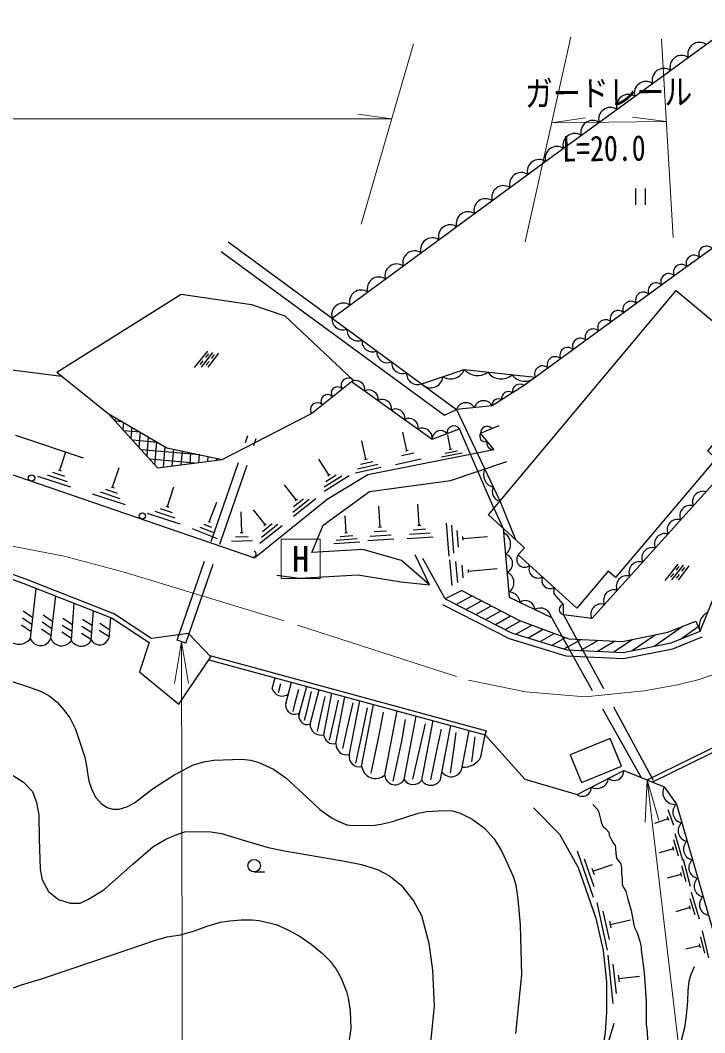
# Model space of a CAD drawing. Units: millimetres at full size, sheet at 1:1000; details may follow other scales. Extents: x 40000 to 680000, y 20000 to 380000.
# Drawn here: x 360014 to 409154, y 269080 to 341745 of the extents above; entities that cross this region are included whole.
import ezdxf
from ezdxf.enums import TextEntityAlignment as Align

# ---------------------------------------------------------------- set-up
doc = ezdxf.new("R2010")
doc.units = ezdxf.units.MM
doc.header["$LTSCALE"] = 1000
doc.linetypes.add('CHAIN', pattern=[18.5, 12, -1.5, 3.5, -1.5])
doc.linetypes.add('DASHED', pattern=[7.5, 6, -1.5])
for name, color, linetype, lineweight in [('M-BGD', 7, 'Continuous', 25), ('M-BMK', 2, 'CHAIN', 13), ('M-STR-HTXT', 7, 'Continuous', 13)]:
    doc.layers.add(name, color=color, linetype=linetype, lineweight=lineweight)
doc.styles.add('ＭＳ ゴシック', font='')
doc.styles.get('ＭＳ ゴシック').set_extended_font_data('MS Gothic')

# ---------------------------------------------------------------- blocks, each defined once
blk = doc.blocks.new('open_arrow')
at = {"color": 0, "linetype": 'Continuous', "lineweight": -2}
blk.add_lwpolyline([(7.5, 1.25), (0, 0), (7.5, -1.25)], dxfattribs=at)

msp = doc.modelspace()

# ---------------------------------------------------------------- linework, layer by layer
at = {"layer": 'M-BGD'}
for p, q in [((404185, 329660), (404185, 328486)), ((404885, 329660), (404885, 328486)), ((374938, 325837), (391337, 313817)), ((374435, 325151), (390478, 313392)), ((372535, 316821), (373483, 317995)), ((373019, 316850), (373848, 317906)), ((373336, 317542), (373554, 317812)), ((373502, 316841), (374272, 317856)), ((373745, 317475), (373962, 317745)), ((372931, 317041), (373149, 317310)), ((373347, 316983), (373565, 317253)), ((380920, 313526), (383916, 315923)), ((366821, 313232), (366801, 313002)), ((390478, 313392), (391337, 313817)), ((391337, 313817), (394453, 307244)), ((367348, 312924), (366830, 312970)), ((367418, 312883), (367373, 312371)), ((368015, 312535), (367945, 311740)), ((368613, 312186), (367448, 312288)), ((368612, 312187), (368517, 311110)), ((369209, 311839), (369090, 310479)), ((387772, 310867), (387476, 312184)), ((390910, 310965), (390704, 311994)), ((394013, 306719), (391538, 312419)), ((369879, 311448), (368066, 311607)), ((369805, 311491), (369662, 309848)), ((370402, 311143), (370274, 309672)), ((384829, 310250), (384533, 311567)), ((362850, 309448), (363280, 310764)), ((372911, 310555), (368685, 310925)), ((371014, 310964), (370908, 309753)), ((371630, 310832), (371543, 309834)), ((372246, 310699), (372177, 309915)), ((372861, 310566), (372812, 309996)), ((373477, 310433), (373446, 310077)), ((374093, 310301), (374081, 310158)), ((387392, 310505), (388270, 310702)), ((387669, 310844), (387874, 310890)), ((390257, 310406), (391728, 310700)), ((390510, 310671), (391392, 310847)), ((390807, 310944), (391013, 310985)), ((366646, 308228), (367111, 309653)), ((372536, 309961), (369303, 310244)), ((382177, 309109), (381457, 310252)), ((384085, 309253), (385929, 309667)), ((384216, 309559), (385679, 309888)), ((384449, 309888), (385328, 310085)), ((384727, 310227), (384932, 310273)), ((386955, 309853), (388800, 310268)), ((361259, 309021), (363620, 308249)), ((361951, 309110), (363377, 308644)), ((362329, 309302), (363185, 309023)), ((362750, 309480), (362950, 309415)), ((381830, 308253), (383099, 309052)), ((381836, 307937), (383629, 309066)), ((381940, 308641), (382701, 309121)), ((382088, 309053), (382266, 309165)), ((366546, 308260), (366745, 308195)), ((370577, 306841), (371042, 308267)), ((379824, 307334), (378985, 308392)), ((365186, 307758), (367546, 306987)), ((365746, 307890), (367172, 307424)), ((366125, 308082), (366980, 307803)), ((379573, 306445), (380747, 307378)), ((379627, 306143), (381228, 307415)), ((379640, 306843), (380345, 307403)), ((379742, 307269), (379907, 307400)), ((370056, 306696), (370911, 306417)), ((370477, 306874), (370676, 306809)), ((373577, 305751), (374117, 307151)), ((385845, 305372), (385746, 306869)), ((388661, 305508), (388562, 307005)), ((369117, 306372), (371477, 305600)), ((369677, 306504), (371103, 306038)), ((375910, 304973), (375866, 306473)), ((377589, 305547), (376749, 306605)), ((383414, 304969), (383334, 306166)), ((372345, 305262), (374162, 304561)), ((372895, 305372), (373828, 305012)), ((373189, 305580), (373749, 305364)), ((373512, 305777), (373643, 305726)), ((377209, 304212), (378810, 305483)), ((377337, 304658), (378512, 305591)), ((377404, 305056), (378109, 305616)), ((377506, 305482), (377671, 305612)), ((385741, 305365), (385950, 305379)), ((388232, 305179), (389130, 305239)), ((388557, 305501), (388766, 305515)), ((390595, 305660), (390781, 303292)), ((390969, 305501), (391125, 303507)), ((375469, 304660), (376368, 304687)), ((375805, 304970), (376015, 304977)), ((382697, 304440), (384194, 304540)), ((382981, 304700), (383879, 304760)), ((383309, 304962), (383518, 304976)), ((384975, 304412), (386836, 304536)), ((385137, 304723), (386634, 304823)), ((385416, 305043), (386314, 305102)), ((387791, 304548), (389651, 304672)), ((387953, 304860), (389449, 304959)), ((391359, 305130), (391453, 303934)), ((391754, 304700), (391776, 304421)), ((391765, 304560), (393559, 304701)), ((375178, 304352), (376677, 304396)), ((382531, 304189), (384392, 304313)), ((389383, 301233), (388358, 303385)), ((390529, 300210), (388908, 303110)), ((390835, 303029), (390996, 301182)), ((391269, 302889), (391399, 301395)), ((391714, 302627), (391792, 301730)), ((392162, 302319), (392180, 302110)), ((392171, 302215), (394263, 302397)), ((406308, 301545), (407255, 302719)), ((406791, 301575), (407620, 302630)), ((407109, 302267), (407327, 302536)), ((407275, 301565), (408044, 302581)), ((407517, 302200), (407735, 302469)), ((406704, 301765), (406922, 302035)), ((407120, 301707), (407338, 301977)), ((360748, 297373), (361160, 300974)), ((398332, 300581), (398345, 301036)), ((362204, 297385), (362565, 300426)), ((391715, 300818), (390529, 300210)), ((391307, 299813), (392427, 300448)), ((363688, 297232), (363891, 299909)), ((392012, 299454), (393124, 300085)), ((392717, 299095), (393822, 299721)), ((360171, 298852), (360863, 298377)), ((360227, 299349), (360920, 298874)), ((361657, 299071), (362348, 298593)), ((363065, 298838), (363776, 298390)), ((364482, 298750), (365194, 298304)), ((365117, 297246), (365272, 299370)), ((366495, 298893), (366380, 297396)), ((393422, 298736), (394520, 299358)), ((394127, 298377), (395217, 298995)), ((360114, 298355), (360806, 297880)), ((361539, 298078), (362230, 297600)), ((361598, 298575), (362289, 298096)), ((363028, 298339), (363738, 297891)), ((364446, 298252), (365158, 297805)), ((365680, 297977), (366390, 297527)), ((365719, 298475), (366429, 298026)), ((394832, 298018), (395930, 298640)), ((395599, 297694), (396738, 298340)), ((396467, 297427), (397546, 298039)), ((405524, 296823), (407542, 298234)), ((407407, 297334), (408682, 298226)), ((408524, 298624), (408814, 297893)), ((362990, 297841), (363700, 297392)), ((364410, 297753), (365121, 297306)), ((397335, 297161), (398354, 297738)), ((398204, 296894), (399162, 297437)), ((399072, 296628), (400277, 297310)), ((402638, 296406), (403943, 297305)), ((403941, 296503), (405587, 297638)), ((401456, 296464), (402677, 297191)), ((373553, 295849), (393396, 290464)), ((373614, 296143), (393474, 290754)), ((378108, 293781), (378318, 294556)), ((378553, 293495), (378730, 294141)), ((379075, 292687), (379495, 294237)), ((380019, 291852), (380585, 293941)), ((380817, 291233), (381485, 293696)), ((381805, 290460), (382380, 293454)), ((382670, 289831), (383318, 293199)), ((383627, 288986), (384382, 292910)), ((379597, 292142), (379757, 292761)), ((380409, 291502), (380624, 292330)), ((384523, 288200), (385377, 292640)), ((386183, 287563), (387071, 292181)), ((381353, 290707), (381574, 291717)), ((382216, 290076), (382563, 291628)), ((383177, 289480), (383607, 291429)), ((387570, 287244), (388448, 291807)), ((388836, 287205), (389658, 291478)), ((390178, 287260), (390924, 291135)), ((391744, 288152), (392249, 290775)), ((393396, 290464), (393474, 290754)), ((384106, 288423), (384553, 290527)), ((385200, 287700), (385791, 290444)), ((386784, 287146), (387397, 290007)), ((393089, 288872), (393396, 290464)), ((388194, 287269), (388732, 289586)), ((389486, 287243), (389929, 289325)), ((390912, 287703), (391154, 289540)), ((392438, 288527), (392550, 289428)), ((406926, 283948), (406527, 285080)), ((406529, 284444), (405539, 284095)), ((406575, 284312), (406482, 284576)), ((407265, 281761), (406944, 282917)), ((407574, 281432), (407040, 283359)), ((399983, 282124), (401134, 278819)), ((406902, 282283), (405890, 282003)), ((406939, 282148), (406865, 282418)), ((400497, 281562), (401187, 279578)), ((408132, 279577), (407617, 281510)), ((376804, 280625), (377554, 280625)), ((401045, 280900), (401206, 280437)), ((401125, 280669), (402542, 281162)), ((407504, 280300), (407432, 280570)), ((407826, 279909), (407517, 281069)), ((407468, 280435), (406454, 280165)), ((408781, 277223), (408199, 279136)), ((401401, 278434), (402155, 275016)), ((408464, 277544), (408115, 278692)), ((401845, 277815), (402297, 275764)), ((408088, 278057), (407084, 277752)), ((408129, 277923), (408048, 278191)), ((402311, 277093), (402417, 276615)), ((402364, 276854), (403829, 277177)), ((409450, 274446), (408984, 276391)), ((408841, 275184), (408776, 275457)), ((409153, 274786), (408873, 275953)), ((408809, 275321), (407788, 275076)), ((402192, 274657), (402559, 271176)), ((402564, 273992), (402784, 271903)), ((402946, 273223), (402998, 272735)), ((402972, 272979), (404464, 273136)), ((402631, 269742), (401610, 266394))]:
    msp.add_line(p, q, dxfattribs=at)
at = {"layer": 'M-BGD', "linetype": 'DASHED'}
for p, q in [((371287, 297254), (376348, 311940)), ((371901, 297042), (376962, 311728)), ((394013, 306719), (394683, 305278)), ((394453, 307244), (395559, 304475)), ((398142, 298875), (404597, 287394)), ((399019, 299072), (405562, 287004)), ((371901, 297042), (371287, 297254)), ((379757, 292761), (380004, 293744)), ((380624, 292330), (380924, 293580)), ((381574, 291717), (381899, 293221)), ((382563, 291628), (382859, 292956)), ((383607, 291429), (383904, 292746)), ((384553, 290527), (384934, 292395)), ((385791, 290444), (386100, 292097)), ((387397, 290007), (387676, 291567)), ((388732, 289586), (389103, 291248)), ((389929, 289325), (390260, 290871)), ((391154, 289540), (391305, 290622)), ((392550, 289428), (392670, 290318)), ((405016, 287225), (411131, 290214)), ((405390, 287074), (411097, 289864))]:
    msp.add_line(p, q, dxfattribs=at)
at = {"layer": 'M-BGD'}
for points in [[(382400, 320368), (398300, 332031), (416903, 345596), (418758, 344671)], [(418758, 344671), (419613, 342666), (418868, 333598), (417993, 331342), (406757, 323256), (396190, 315534), (393896, 314067), (391337, 313817)], [(408814, 297893), (421367, 328880), (423092, 333767), (424538, 334870)], [(421130, 328295), (416090, 324847), (416896, 323085), (413485, 318038), (414984, 315998), (409768, 308480), (401036, 298811)], [(362638, 316495), (371565, 322086), (376607, 321336), (379010, 320540), (383916, 315923)], [(355665, 317131), (362988, 316213)], [(362638, 316495), (366335, 313515), (370529, 311069), (374504, 310212), (380920, 313526)], [(388833, 315652), (391885, 316677), (396992, 316120)], [(383786, 315819), (389596, 311686), (391538, 312419)], [(366335, 313515), (369869, 309620), (374504, 310212)], [(394004, 310941), (393061, 312100), (394393, 312666)], [(359675, 311960), (364521, 310352)], [(376828, 303167), (382036, 307378), (384967, 309134), (394004, 310941)], [(378446, 301931), (380064, 301703), (384238, 301941), (387357, 301443), (389383, 301233), (387394, 302979), (384614, 303768), (380946, 303541), (381765, 305515), (385086, 307930), (390905, 308703), (394957, 310077)], [(246514, 274091), (249618, 277073), (254433, 282268), (266417, 298102), (268915, 299075), (277854, 304120), (287815, 307979), (326192, 308357), (359066, 309265), (376828, 303167)], [(394683, 305278), (395117, 300332), (398142, 298875)], [(251100, 269425), (256806, 275893), (267345, 287853), (270393, 291662), (276305, 295976), (284321, 300884), (293920, 301837), (323618, 302734), (351165, 303450), (354049, 303239), (356137, 302937), (358025, 302485), (360397, 301647), (366786, 299155), (369458, 297375)], [(251346, 269175), (257068, 275662), (267613, 287628), (270637, 291407), (276499, 295685), (284435, 300543), (293943, 301488), (323628, 302384), (351156, 303099), (354011, 302891), (356071, 302593), (357925, 302149), (360275, 301319), (366623, 298843), (369264, 297084)], [(390529, 300210), (395274, 297793), (399249, 296573), (403299, 296373), (406736, 297067), (408814, 297893)], [(391715, 300818), (395817, 298683), (399386, 297354), (403240, 297164), (406511, 297824), (408524, 298624)], [(401036, 298811), (399019, 299072), (399019, 299825), (398332, 300581)], [(390329, 299817), (395108, 297384), (399172, 296136), (403332, 295931), (406862, 296643), (408977, 297483)], [(369264, 297084), (368582, 294980), (371394, 292668), (373695, 296059), (372104, 297733), (369458, 297375)], [(400230, 296525), (401026, 296976), (401486, 297250)], [(359370, 294318), (360677, 293880), (361519, 293565), (362066, 293285), (362655, 292806), (363127, 292273), (363580, 291683), (363977, 290862), (364655, 288862), (364758, 288350), (364943, 287132), (365168, 286469), (365442, 285970), (365840, 285508), (366257, 285234), (366668, 285118), (367119, 285132), (367667, 285282), (368207, 285590), (369590, 286622), (371036, 287575), (372384, 288273), (373184, 288526), (373910, 288649), (375924, 288710), (376567, 288649), (377135, 288485), (378202, 287999), (379092, 287377), (380579, 285987), (381524, 285105), (382406, 284489), (382879, 284229), (383467, 284011), (383837, 283949), (385434, 283968), (385920, 284043), (386727, 284248), (388588, 284850), (389206, 284966), (390417, 285034), (391053, 285007), (391594, 284829), (392456, 284399), (393348, 283761), (394026, 282996), (394594, 282079), (395004, 281204), (395416, 280236), (395580, 279675), (395738, 278663), (395895, 276821), (395989, 273245), (395558, 269016)], [(393396, 290464), (396245, 287282), (399986, 286185)], [(358194, 288359), (360253, 287065), (360904, 286400), (361178, 285605), (361337, 284695), (361381, 282989), (361439, 280815), (361598, 280063), (362032, 279225), (362769, 278632), (363594, 278372), (364317, 278386), (364867, 278632), (366024, 279326), (368092, 281176), (369543, 282422), (370454, 282971), (371264, 283318), (371828, 283491), (372508, 283535), (373708, 283506), (374461, 283390), (376124, 282884), (377802, 282378), (378979, 282144), (383173, 281421), (384504, 281161), (385661, 280785), (386529, 280337), (387354, 279672), (388250, 278545), (388814, 277504), (389338, 275501), (389613, 273578), (389728, 270977), (389367, 267413)], [(399986, 286185), (403339, 287903), (406236, 286732)], [(406236, 286732), (407114, 285479), (410538, 273626)], [(396865, 285226), (398727, 283326), (400074, 280950), (401342, 277308), (401857, 274972), (402095, 272715), (402096, 270554), (402003, 269102), (401893, 268350), (400788, 264731), (398935, 260200), (397198, 255926), (396867, 254603), (396635, 253280), (396404, 251618), (396470, 250527), (396668, 249551), (397148, 248328), (397545, 247352), (398871, 245339), (400013, 243933), (401254, 242660), (402809, 241453)], [(401107, 285471), (401476, 285077), (401556, 284880), (401681, 284409), (401746, 284103), (401867, 283891), (402049, 283712), (402257, 283482), (402298, 283256), (402412, 283010), (402583, 282714), (402722, 282524), (402758, 282320), (402773, 281952), (402824, 281620), (402919, 281455), (403054, 281309), (403127, 281201), (403175, 280880), (403171, 280457), (403219, 280158), (403219, 279906), (403226, 279709), (403321, 279501), (403478, 279231), (403632, 278670), (403862, 277846), (404063, 276818), (404121, 276628), (404297, 276256), (404483, 275661), (404581, 275227), (404600, 275019), (404810, 273399), (404950, 271331), (404936, 269961), (404959, 269676), (405028, 269176), (405033, 268554)], [(359389, 272249), (360100, 272513), (361539, 272947), (365297, 274226), (369802, 275747), (370571, 275958), (371522, 276116), (372516, 276387), (373355, 276698), (374370, 277020), (375069, 277108), (375864, 277185), (376662, 277179), (377155, 277132), (377678, 277026), (378376, 276845), (379127, 276522), (380037, 276041), (380890, 275436), (381712, 274779), (382264, 274216), (382699, 273632), (383057, 273005), (383444, 272049), (383551, 271554), (383687, 270660), (383741, 269375), (383572, 268237)], [(408399, 273813), (408137, 273189), (408012, 272760), (407950, 272102), (407912, 271348), (407812, 270325), (407698, 269438), (407249, 267676)]]:
    msp.add_lwpolyline(points, dxfattribs=at)
for points in [[(393620, 306251), (407110, 322348), (414202, 316405), (409342, 310835), (409969, 310288), (402749, 301763), (402220, 302211), (399972, 299557), (395759, 303385), (396208, 303880)], [(400295, 287038), (403175, 288220), (402363, 290200), (399482, 289018)]]:
    msp.add_lwpolyline(points, close=True, dxfattribs=at)
for centre, radius in [((360825, 308899), 225), ((368771, 306171), 225), ((376804, 281075), 450)]:
    msp.add_circle(centre, radius, dxfattribs=at)
for centre, radius, start, end in [((408777, 339313), 843, 56.12994, 196.06622), ((407496, 338380), 843, 56.12994, 196.06622), ((406216, 337446), 843, 56.12994, 196.06622), ((404936, 336512), 843, 56.12994, 196.06622), ((403655, 335579), 843, 56.12994, 196.06622), ((402375, 334645), 843, 56.12994, 196.06622), ((401095, 333712), 843, 56.12994, 196.06622), ((399814, 332778), 843, 56.12994, 196.06622), ((398536, 331843), 843, 56.2813, 196.06224), ((397260, 330906), 844, 56.49282, 196.03101), ((395982, 329969), 844, 56.49282, 196.03101), ((394705, 329032), 844, 56.49282, 196.03101), ((393428, 328096), 844, 56.49282, 196.03101), ((392151, 327159), 844, 56.49282, 196.03101), ((390874, 326222), 844, 56.49282, 196.03101), ((389597, 325285), 844, 56.49282, 196.03101), ((388319, 324348), 844, 56.49282, 196.03101), ((408381, 324310), 569, 45.23517, 206.24611), ((409292, 324965), 569, 45.23517, 206.24611), ((387042, 323411), 844, 56.49282, 196.03101), ((407471, 323654), 569, 45.23517, 206.24611), ((406565, 322991), 570, 46.15619, 205.97303), ((385765, 322474), 844, 56.49282, 196.03101), ((405660, 322329), 570, 46.35898, 205.95608), ((384488, 321538), 844, 56.49282, 196.03101), ((404753, 321667), 570, 46.35898, 205.95608), ((383211, 320601), 844, 56.49282, 196.03101), ((403847, 321005), 570, 46.35898, 205.95608), ((402941, 320343), 570, 46.35898, 205.95608), ((383167, 320291), 772, 174.33829, 293.18068), ((402035, 319681), 570, 46.35898, 205.95608), ((384239, 319506), 772, 174.33829, 293.18068), ((401129, 319018), 570, 46.35898, 205.95608), ((385310, 318721), 772, 174.33829, 293.18068), ((400223, 318356), 570, 46.35898, 205.95608), ((386381, 317936), 772, 174.33829, 293.18068), ((398410, 317032), 570, 46.35898, 205.95608), ((399316, 317694), 570, 46.35898, 205.95608), ((387453, 317150), 772, 174.33829, 293.18068), ((397504, 316370), 570, 46.35898, 205.95608), ((388524, 316365), 772, 174.33829, 293.18068), ((389481, 316251), 882, 222.6961, 354.40035), ((390907, 317062), 1051, 238.58673, 338.50976), ((392836, 317502), 1260, 220.95903, 306.60411), ((394541, 317186), 1180, 216.07854, 311.48462), ((396234, 316963), 1126, 215.952, 311.61118), ((382789, 314986), 453, 42.16723, 215.15849), ((383559, 315559), 510, 45.55026, 211.77546), ((384086, 315228), 663, 352.25379, 116.88635), ((395881, 315090), 541, 55.16609, 190.05469), ((382072, 314418), 463, 41.56674, 215.75897), ((385042, 314548), 663, 352.25379, 116.88635), ((395053, 314609), 487, 52.58998, 192.63083), ((381342, 313795), 500, 44.84899, 212.47673), ((385999, 313867), 663, 352.25379, 116.88635), ((392004, 313592), 705, 29.78366, 161.35756), ((393281, 313751), 691, 27.12755, 164.01366), ((394336, 314130), 444, 56.98037, 188.24044), ((386955, 313187), 663, 352.25379, 116.88635), ((387912, 312506), 663, 352.25379, 116.88635), ((388862, 311741), 737, 355.66923, 113.47091), ((391136, 312134), 494, 35.36903, 186.02809), ((393513, 312142), 454, 40.77932, 185.26365), ((390187, 311707), 591, 39.31981, 182.07728), ((393385, 311882), 390, 146.02119, 292.21679), ((393956, 311383), 445, 162.00298, 276.235), ((394194, 309129), 923, 153.78207, 256.95356), ((394565, 307901), 666, 150.39161, 260.34405), ((409024, 307189), 749, 72.60955, 203.21949), ((408112, 306178), 749, 72.60955, 203.21949), ((407199, 305168), 749, 72.60955, 203.21949), ((394301, 304151), 920, 306.40759, 63.61855), ((406287, 304158), 749, 72.60955, 203.21949), ((405374, 303147), 749, 72.60955, 203.21949), ((376733, 303438), 225, 251.05143, 71.05143), ((394679, 302747), 684, 294.20053, 75.82558), ((396221, 303054), 569, 144.39159, 311.09552), ((397178, 302356), 643, 155.2361, 300.25101), ((404462, 302137), 749, 72.60955, 203.21949), ((394670, 301388), 790, 301.53969, 68.48645), ((398042, 301549), 596, 154.98781, 300.4993), ((403550, 301127), 749, 72.60955, 203.21949), ((402637, 300116), 749, 72.60955, 203.21949), ((395081, 299900), 815, 4.12608, 89.82132), ((396293, 299435), 659, 1.20553, 127.35958), ((397354, 298762), 796, 8.15499, 120.41009), ((399107, 299456), 394, 104.48105, 257.11086), ((401725, 299106), 749, 72.60955, 203.21949), ((409833, 298266), 1086, 115.76763, 200.12573), ((359900, 298056), 1089, 223.64867, 321.13056), ((361474, 297637), 772, 200, 340.94721), ((362986, 297692), 840, 201.43178, 326.75594), ((364398, 297656), 828, 210.88242, 330.2453), ((365712, 297630), 708, 212.83354, 340.70107), ((378806, 293959), 721, 194.29907, 310.082), ((379714, 292584), 647, 158.80602, 303.50024), ((380613, 291794), 597, 155.19072, 290.01058), ((381612, 291232), 795, 179.89189, 284.036), ((382514, 290526), 712, 185.28462, 282.66836), ((383451, 289805), 782, 178.04623, 283.84999), ((384329, 288882), 710, 166.67903, 285.86936), ((391874, 289527), 1381, 264.61336, 331.66876), ((385534, 288353), 1022, 188.64201, 309.40716), ((390952, 288248), 798, 213.18475, 353.0986), ((402672, 287855), 668, 230.13589, 4.12043), ((386925, 287616), 744, 184.04535, 330.00133), ((388217, 287685), 783, 214.27233, 322.21623), ((389492, 287607), 769, 211.52342, 333.20599), ((401410, 287441), 839, 241.0224, 353.23392), ((400381, 286668), 624, 230.78188, 3.47444), ((406999, 286333), 861, 152.41436, 277.63268), ((407617, 284906), 763, 131.24093, 260.98455), ((408000, 283578), 763, 131.24093, 260.98455), ((408383, 282251), 763, 131.24093, 260.98455), ((408767, 280924), 763, 131.24093, 260.98455), ((409150, 279597), 763, 131.24093, 260.98455), ((409534, 278269), 763, 131.24093, 260.98455)]:
    msp.add_arc(centre, radius, start, end, dxfattribs=at)
at = {"layer": 'M-BMK'}
msp.add_lwpolyline([(359304, 304013), (363179, 303278), (367477, 302142), (379916, 298338), (392188, 294375), (396288, 293536), (400558, 293192), (404795, 293616), (407188, 294045), (408753, 294436), (411824, 295510), (414894, 296992), (430591, 305641), (433309, 306924), (436103, 307470), (438456, 307677), (441154, 307553), (443503, 307131), (446812, 305812), (452881, 303005)], dxfattribs=at)
at = {"layer": 'M-STR-HTXT'}
for p, q in [((399538, 340561), (396257, 325845)), ((406055, 340379), (406875, 326164)), ((388238, 340041), (384495, 327112)), ((386681, 334661), (384250, 335003)), ((398160, 334381), (400587, 334751)), ((398160, 334381), (406395, 334478)), ((406395, 334478), (403960, 334791))]:
    msp.add_line(p, q, dxfattribs=at)
for points in [[(229455, 291722), (233355, 290653), (255512, 317019), (283112, 334661), (386681, 334661)], [(371594, 297148), (371713, 236265), (403323, 236265)], [(405016, 287225), (409888, 246210), (447876, 246210)]]:
    msp.add_lwpolyline(points, dxfattribs=at)
msp.add_lwpolyline([(378735, 304497), (381547, 304497), (381547, 301684), (378735, 301684)], close=True, dxfattribs=at)

# ---------------------------------------------------------------- block references
at = {"layer": 'M-STR-HTXT', "xscale": 400, "yscale": 400}
for p, rotation in [((371594, 297148), 270.1), ((405016, 287225), 276.8)]:
    msp.add_blockref('open_arrow', p, dxfattribs=dict(at, rotation=rotation))

# ---------------------------------------------------------------- texts
at = {"layer": 'M-STR-HTXT', "style": 'ＭＳ ゴシック', "width": 0.8}
for s, p in [('ガードレール', (402270, 335078)), ('L=20.0', (401933, 331087))]:
    msp.add_text(s, height=1833, rotation=0.679, dxfattribs=at).set_placement(p, align=Align.BOTTOM_CENTER)
at = {"layer": 'M-STR-HTXT', "style": 'ＭＳ ゴシック'}
msp.add_text('H', height=1833, dxfattribs=at).set_placement((380141, 303091), align=Align.MIDDLE_CENTER)

doc.saveas('drawing.dxf')
